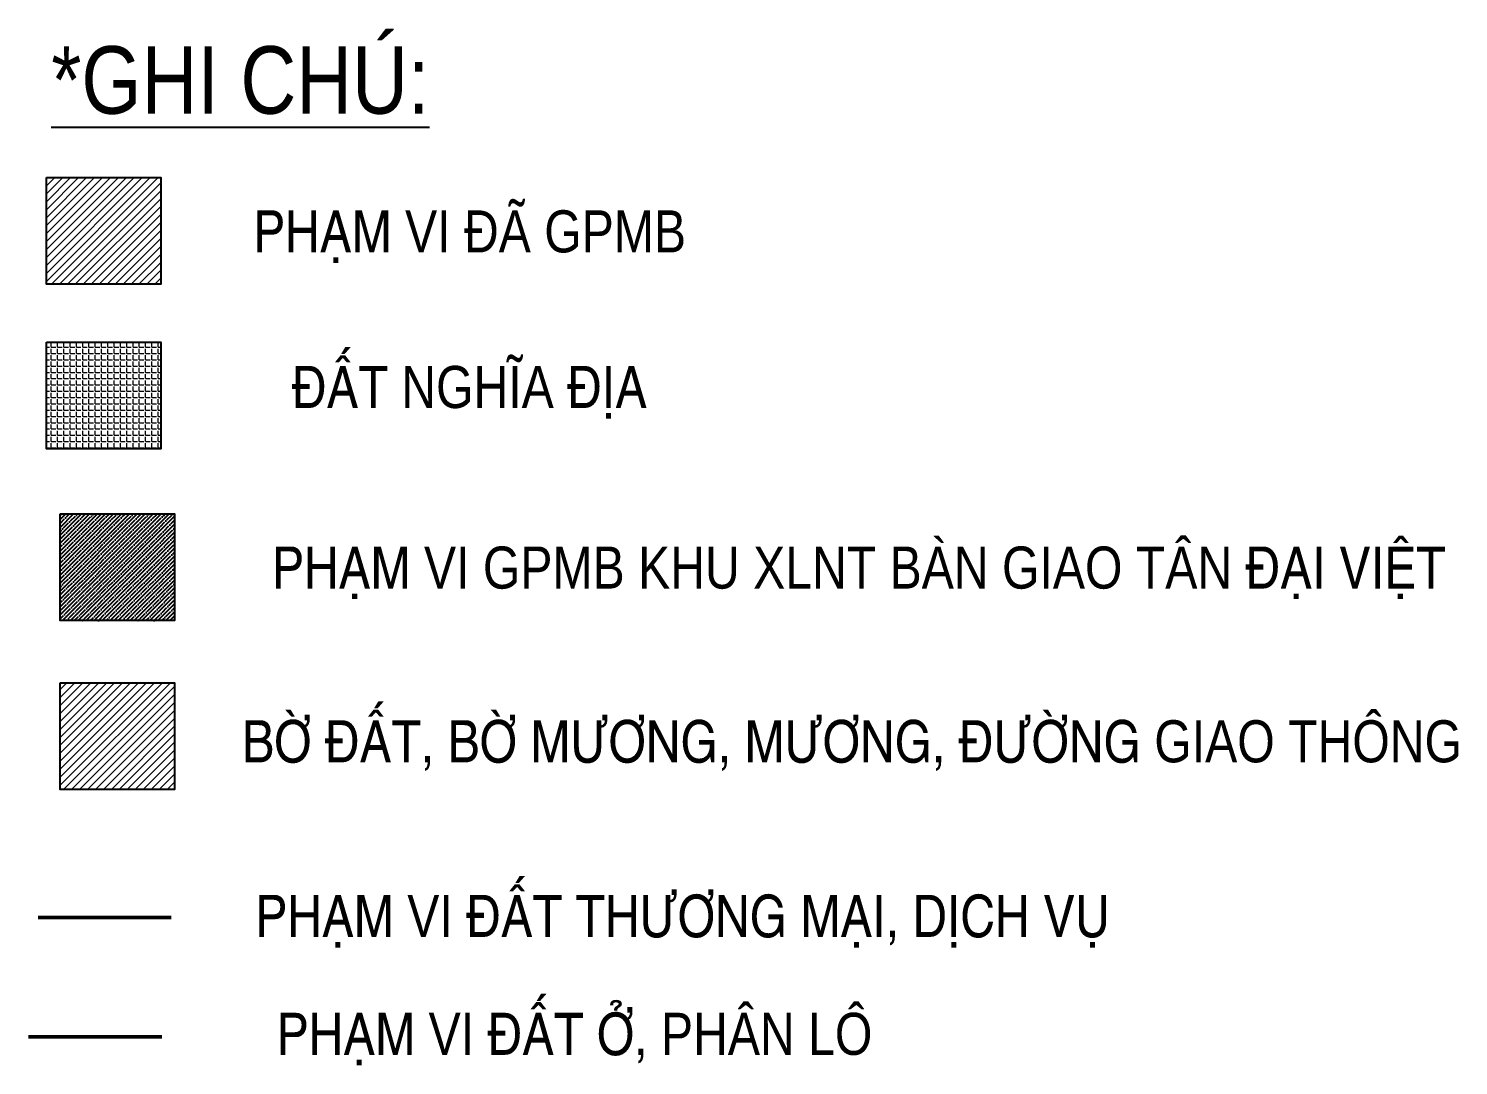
# Model space of a CAD drawing. Extents: x -2063571 to 559285, y 565862 to 1758715.
# Drawn here: x 557625.2 to 557942.8, y 1757952.7 to 1758182.9 of the extents above; entities that cross this region are included whole.
import ezdxf
from ezdxf.enums import TextEntityAlignment as Align

# ---------------------------------------------------------------- set-up
doc = ezdxf.new("R2010")
doc.units = 0
doc.header["$MEASUREMENT"] = 0
doc.layers.add('11111111111111111', color=251, linetype='CONTINUOUS', lineweight=0)
doc.layers.add('DNĐ', color=30, linetype='CONTINUOUS', lineweight=0)
for name, color, linetype in [('gpmb NƯỚC THẢI', 3, 'CONTINUOUS'), ('Loại đất', 7, 'CONTINUOUS'), ('ĐÃ NHẬN TIỀN', 7, 'CONTINUOUS')]:
    doc.layers.add(name, color=color, linetype=linetype)
doc.styles.add('txt', font='VHARIALN_1.TTF', dxfattribs={"height": 0.2})

msp = doc.modelspace()

# ---------------------------------------------------------------- hatches: boundary and pattern name
at = {"layer": 'DNĐ', "linetype": 'Continuous'}
h = msp.add_hatch(dxfattribs=at)
h.set_pattern_fill('ANGLE', color=256, scale=0.2, style=0)
h.set_pattern_definition([(0, (-557578.0995, -1758233.2378), (0, 1.397), [1.016, -0.381]), (90, (-557578.0995, -1758233.2378), (-1.397, 9e-17), [1.016, -0.381])])
h.paths.add_polyline_path([(557629.174, 1758089.587), (557654.609, 1758089.587), (557654.609, 1758113.296), (557629.174, 1758113.296)])
at = {"layer": 'gpmb NƯỚC THẢI', "linetype": 'Continuous'}
h = msp.add_hatch(dxfattribs=at)
h.set_pattern_fill('ANSI35', color=4, scale=5, style=0)
h.set_pattern_definition([(45, (-897.6479, 48.7735), (-0.8838834765, 0.8838834765), []), (45, (-896.764, 48.7735), (-0.8838834765, 0.8838834765), [1.5625, -0.3125, 0, -0.3125])])
h.paths.add_polyline_path([(557632.205, 1758075.145), (557632.205, 1758051.436), (557657.64, 1758051.436), (557657.64, 1758075.145)])
at = {"layer": 'ĐÃ NHẬN TIỀN', "linetype": 'Continuous', "lineweight": 13, "ltscale": 0.01, "transparency": 33554674}
h = msp.add_hatch(dxfattribs=at)
h.set_pattern_fill('ANSI31', color=3, scale=10, style=0)
h.paths.add_polyline_path([(557629.161, 1758149.829), (557629.161, 1758126.12), (557654.596, 1758126.12), (557654.596, 1758149.829)])
h = msp.add_hatch(dxfattribs=at)
h.set_pattern_fill('ANSI31', color=2, scale=10, style=2)
h.paths.add_polyline_path([(557632.205, 1758037.625), (557632.205, 1758013.915), (557657.64, 1758013.915), (557657.64, 1758037.625)])

# ---------------------------------------------------------------- linework, layer by layer
at = {"layer": '11111111111111111', "color": 1, "lineweight": 50}
msp.add_line((557627.3, 1757985.544), (557656.88, 1757985.544), dxfattribs=at)
at = {"layer": '11111111111111111', "color": 6, "lineweight": 50}
msp.add_line((557625.205, 1757958.994), (557654.785, 1757958.994), dxfattribs=at)
at = {"layer": 'ĐÃ NHẬN TIỀN', "linetype": 'Continuous', "lineweight": 25}
for points in [[(557629.161, 1758149.829), (557654.596, 1758149.829), (557654.596, 1758126.12), (557629.161, 1758126.12)], [(557629.161, 1758113.291), (557654.596, 1758113.291), (557654.596, 1758089.581), (557629.161, 1758089.581)], [(557632.205, 1758075.145), (557657.64, 1758075.145), (557657.64, 1758051.436), (557632.205, 1758051.436)], [(557632.205, 1758037.625), (557657.64, 1758037.625), (557657.64, 1758013.915), (557632.205, 1758013.915)]]:
    msp.add_lwpolyline(points, close=True, dxfattribs=at)

# ---------------------------------------------------------------- texts
at = {"layer": 'Loại đất', "color": 1, "linetype": 'Continuous', "style": 'txt'}
msp.add_text('%%U*ghi chó:', height=15, dxfattribs=at).set_placement((557672.237, 1758173.343), align=Align.MIDDLE)
at = {"layer": 'ĐÃ NHẬN TIỀN', "linetype": 'Continuous', "style": 'txt'}
for s, p in [('ph¹m vi ®· GPMB', (557723.144, 1758137.993)), ('®Êt nghÜa ®Þa', (557723.144, 1758104.256)), ('ph¹m vi GPMB kHU xlnt BÀN GIAO T¢N §¹I VIÖT', (557809.601, 1758063.308)), ('bê ®Êt, bê m\xad¬ng, m\xad¬ng, ®\xadêng giao th«ng ', (557809.601, 1758025.788)), ('ph¹m vi ®Êt th\xad¬ng m¹i, dÞch vô', (557770.45, 1757986.793)), ('ph¹m vi ®Êt ë, ph©n l«', (557746.451, 1757960.613))]:
    msp.add_text(s, height=9.3386, dxfattribs=at).set_placement(p, align=Align.MIDDLE)

doc.saveas('drawing.dxf')
